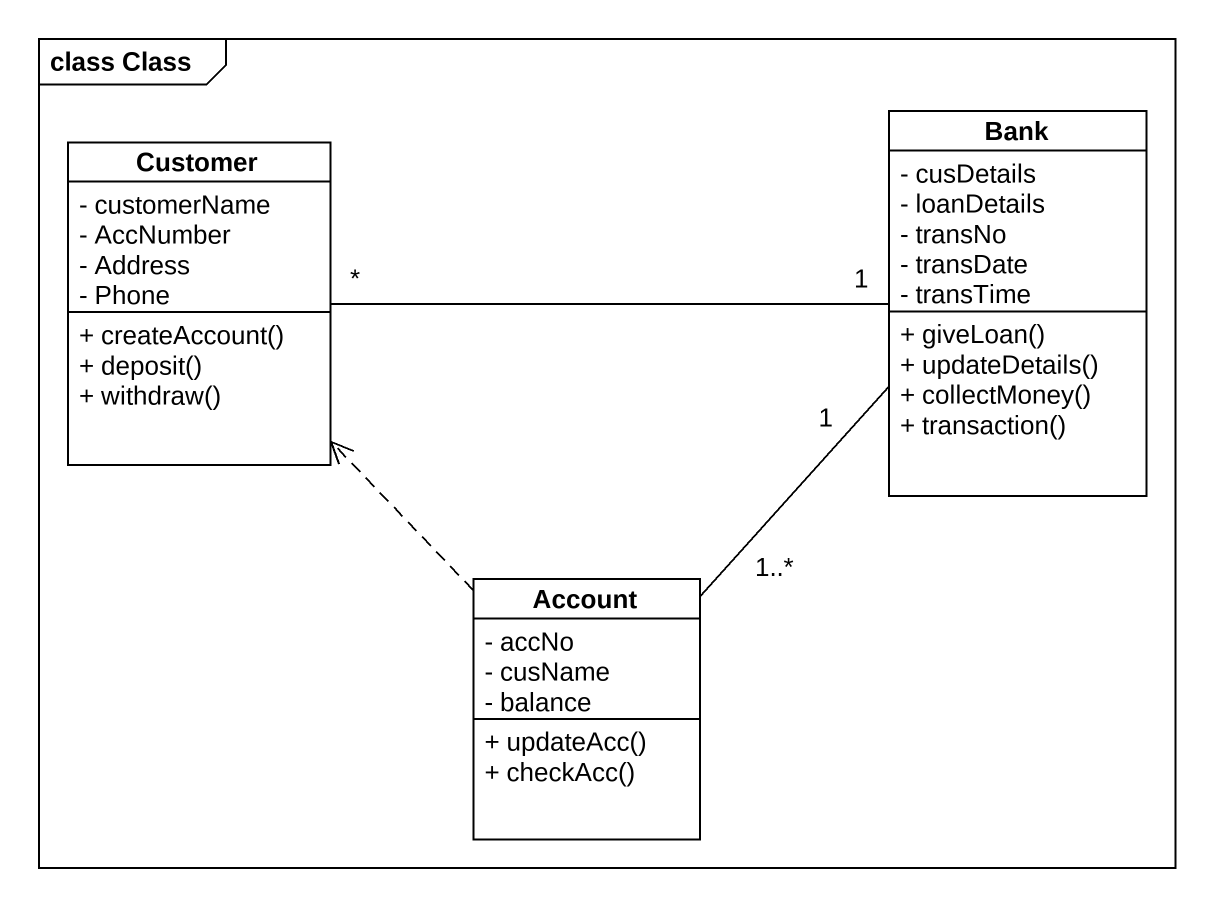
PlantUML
@startuml
mainframe class Class
hide circle
hide empty members
skinparam classAttributeIconSize 0
class Customer {
  - customerName
  - AccNumber
  - Address
  - Phone
  + createAccount()
  + deposit()
  + withdraw()
}
class Bank {
  - cusDetails
  - loanDetails
  - transNo
  - transDate
  - transTime
  + giveLoan()
  + updateDetails()
  + collectMoney()
  + transaction()
}
class Account {
  - accNo
  - cusName
  - balance
  + updateAcc()
  + checkAcc()
}
Customer "*" -right- "1" Bank
Bank "1" -- "1..*" Account
Account .up.> Customer
@enduml
